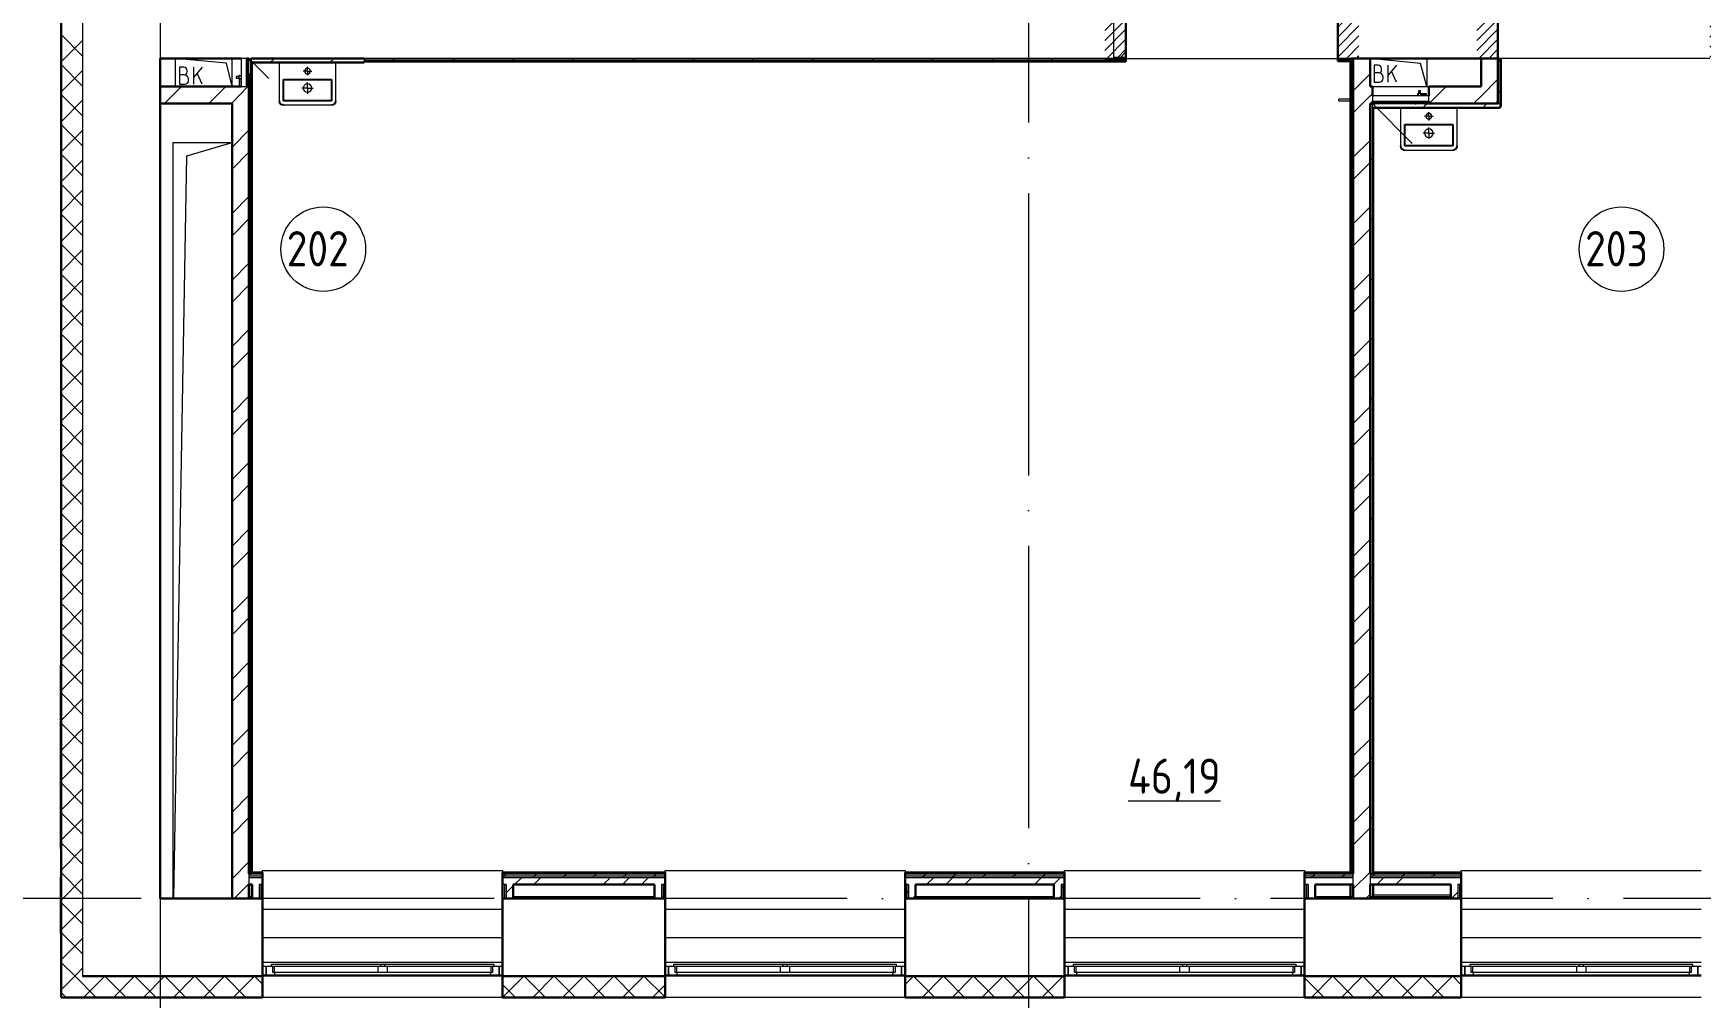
# Model space of a CAD drawing. Header units: millimetres. Extents: x -421858 to 614926, y -468665 to 141641.
# Drawn here: x 99777 to 111587, y -19339 to -12504 of the extents above; entities that cross this region are included whole.
import ezdxf

# ---------------------------------------------------------------- set-up
doc = ezdxf.new("R2010")
doc.units = ezdxf.units.MM
doc.linetypes.add('ADSK_Линия сетки', pattern=[25, 20, -2.5, 0, -2.5])
doc.linetypes.add('ADSK_Штриховая_ш2 п1_5', pattern=[4.5, 3, -1.5])
for name, color, linetype, lineweight in [('_ Окна', 7, 'Continuous', 9), ('Двери', 252, 'Continuous', 9), ('Марки помещений', 252, 'Continuous', 20), ('Оборудование', 8, 'Continuous', 18), ('Ограждение', 252, 'Continuous', 9), ('Окна', 252, 'Continuous', 9), ('Оси', 252, 'Continuous', 9), ('Перекрытие', 252, 'Continuous', 18), ('Стены внутренние', 7, 'Continuous', 18), ('Стены наружные', 7, 'Continuous', 18), ('Стены штриховка', 252, 'Continuous', 9)]:
    doc.layers.add(name, color=color, linetype=linetype, lineweight=lineweight)
doc.layers.add('Узлы', color=7, linetype='Continuous')
doc.styles.add('GOST Common_2', font='', dxfattribs={"width": 0.9, "height": 250})
doc.styles.get('GOST Common_2').set_extended_font_data('GOST type B')

# ---------------------------------------------------------------- blocks, each defined once
blk = doc.blocks.new('2 этаж')
at = {"layer": 'Двери', "lineweight": 18, "true_color": 0x636466}
h = blk.add_hatch(dxfattribs=at)
h.set_pattern_fill('FP_2', color=251, style=0, pattern_type=2)
h.set_pattern_definition([(45, (108141.006, -12487.253), (-35.3553, 35.3553), [])])
h.paths.add_polyline_path([(109150, -12682), (109166, -12682), (109166, -12292), (109016, -12292), (109016, -12682)])
h.paths.add_polyline_path([(107516, -12682), (107516, -12292), (107366, -12292), (107366, -12682)])
h = blk.add_hatch(dxfattribs=at)
h.set_pattern_fill('FP_2', color=251, style=0, pattern_type=2)
h.set_pattern_definition([(45, (110776.005, -12487.253), (-35.3553, 35.3553), [])])
h.paths.add_polyline_path([(111785, -12682), (111801, -12682), (111801, -12292), (111651, -12292), (111651, -12682)])
h.paths.add_polyline_path([(110151, -12682), (110151, -12292), (110001, -12292), (110001, -12682)])
at = {"color": 251, "lineweight": 18, "true_color": 0x636466}
for p, q in [((101144, -12716), (100784, -12682)), ((100784, -12882), (100784, -12682)), ((100843, -12745), (100813, -12745)), ((100813, -12745), (100813, -12865)), ((100973, -12745), (100913, -12816)), ((100913, -12865), (100913, -12745)), ((101184, -12882), (101144, -12716)), ((109601, -12718), (109246, -12682)), ((109303, -12730), (109273, -12730)), ((109273, -12730), (109273, -12850)), ((109327, -12764), (109327, -12754)), ((109433, -12730), (109373, -12802)), ((109373, -12850), (109373, -12730)), ((109646, -12882), (109601, -12718)), ((109646, -12682), (109646, -12882)), ((100846, -12798), (100813, -12798)), ((100813, -12865), (100850, -12865)), ((100866, -12778), (100866, -12768)), ((100876, -12838), (100876, -12828)), ((100973, -12865), (100937, -12787)), ((109307, -12784), (109273, -12784)), ((109273, -12850), (109310, -12850)), ((109337, -12824), (109337, -12814)), ((109433, -12850), (109397, -12773)), ((100766, -18637), (100766, -13277)), ((100766, -13277), (101184, -13277)), ((100864, -13372), (101184, -13277)), ((100771, -18637), (100864, -13372))]:
    blk.add_line(p, q, dxfattribs=at)
for centre, radius, start, end in [((100843, -12768), 23.3, 0, 90), ((109303, -12754), 23.3, 0, 90), ((100846, -12778), 20, 270, 0), ((100846, -12828), 30, 0, 90), ((100850, -12838), 26.7, 270, 0), ((109307, -12764), 20, 270, 0), ((109307, -12814), 30, 0, 90), ((109310, -12824), 26.7, 270, 0)]:
    blk.add_arc(centre, radius, start, end, dxfattribs=at)
at = {"layer": '_ Окна', "color": 251, "true_color": 0x636466}
for p, q in [((101426, -19119), (101401, -19119)), ((101426, -19177), (101426, -19119)), ((103101, -19119), (103076, -19119)), ((103076, -19119), (103076, -19177)), ((104276, -19119), (104251, -19119)), ((104276, -19177), (104276, -19119)), ((105951, -19119), (105926, -19119)), ((105926, -19119), (105926, -19177)), ((107106, -19119), (107081, -19119)), ((107106, -19177), (107106, -19119)), ((108781, -19119), (108756, -19119)), ((108756, -19119), (108756, -19177)), ((109916, -19119), (109891, -19119)), ((109916, -19177), (109916, -19119)), ((111591, -19119), (111566, -19119)), ((111566, -19119), (111566, -19177)), ((101401, -19177), (101426, -19177)), ((103076, -19177), (103101, -19177)), ((104251, -19177), (104276, -19177)), ((105926, -19177), (105951, -19177)), ((107081, -19177), (107106, -19177)), ((108756, -19177), (108781, -19177)), ((109891, -19177), (109916, -19177)), ((111566, -19177), (111591, -19177))]:
    blk.add_line(p, q, dxfattribs=at)
at = {"layer": '_ Окна', "color": 251, "lineweight": 18, "true_color": 0x636466}
for p, q in [((101464, -19119), (101426, -19119)), ((101426, -19119), (101426, -19177)), ((101472, -19160), (101472, -19119)), ((103030, -19119), (103030, -19160)), ((103076, -19119), (103038, -19119)), ((103076, -19177), (103076, -19119)), ((104314, -19119), (104276, -19119)), ((104276, -19119), (104276, -19177)), ((104322, -19160), (104322, -19119)), ((105880, -19119), (105880, -19160)), ((105926, -19119), (105888, -19119)), ((105926, -19177), (105926, -19119)), ((107144, -19119), (107106, -19119)), ((107106, -19119), (107106, -19177)), ((107152, -19160), (107152, -19119)), ((108710, -19119), (108710, -19160)), ((108756, -19119), (108718, -19119)), ((108756, -19177), (108756, -19119)), ((109954, -19119), (109916, -19119)), ((109916, -19119), (109916, -19177)), ((109962, -19160), (109962, -19119)), ((111520, -19119), (111520, -19160)), ((111566, -19119), (111528, -19119)), ((111566, -19177), (111566, -19119)), ((101426, -19177), (101485, -19177)), ((101484, -19160), (101472, -19160)), ((101485, -19177), (101490, -19160)), ((103012, -19160), (103017, -19177)), ((103017, -19177), (103076, -19177)), ((103030, -19160), (103018, -19160)), ((104276, -19177), (104335, -19177)), ((104334, -19160), (104322, -19160)), ((104335, -19177), (104340, -19160)), ((105862, -19160), (105867, -19177)), ((105867, -19177), (105926, -19177)), ((105880, -19160), (105868, -19160)), ((107106, -19177), (107165, -19177)), ((107164, -19160), (107152, -19160)), ((107165, -19177), (107170, -19160)), ((108692, -19160), (108697, -19177)), ((108697, -19177), (108756, -19177)), ((108710, -19160), (108698, -19160)), ((109916, -19177), (109975, -19177)), ((109974, -19160), (109962, -19160)), ((109975, -19177), (109980, -19160)), ((111502, -19160), (111507, -19177)), ((111507, -19177), (111566, -19177)), ((111520, -19160), (111508, -19160))]:
    blk.add_line(p, q, dxfattribs=at)
at = {"layer": 'Двери', "color": 251, "linetype": 'ADSK_Штриховая_ш2 п1_5', "true_color": 0x636466}
for p, q in [((107516, -12682), (107516, -12292)), ((109016, -12292), (109016, -12682)), ((110151, -12682), (110151, -12292)), ((107366, -12682), (107516, -12682)), ((109016, -12682), (109166, -12682)), ((110001, -12682), (110151, -12682))]:
    blk.add_line(p, q, dxfattribs=at)
at = {"layer": 'Марки помещений', "color": 251, "true_color": 0x636466}
for centre in [(101830, -14034), (111026, -14034)]:
    blk.add_circle(centre, 300, dxfattribs=at)
at = {"layer": 'Оборудование', "color": 251, "true_color": 0x636466}
for p, q in [((101285, -12682), (101249, -12682)), ((101249, -12682), (101249, -12882)), ((101286, -12881), (101286, -12683)), ((101296, -12689), (101286, -12689)), ((101296, -12710), (101297, -12710)), ((101297, -12710), (101296, -12710)), ((101297, -12874), (101297, -12690)), ((101304, -12701), (101299, -12701)), ((101304, -12682), (101445, -12824)), ((101304, -12863), (101304, -12701)), ((101231, -12810), (101214, -12810)), ((101214, -12810), (101214, -12822)), ((101214, -12822), (101231, -12822)), ((101233, -12808), (101231, -12810)), ((101231, -12810), (101231, -12822)), ((101231, -12822), (101233, -12824)), ((101249, -12806), (101233, -12806)), ((101233, -12806), (101233, -12825)), ((101233, -12825), (101249, -12825)), ((101239, -12803), (101234, -12803)), ((101234, -12803), (101234, -12811)), ((101234, -12821), (101234, -12866)), ((101234, -12866), (101239, -12866)), ((101239, -12811), (101239, -12803)), ((101239, -12866), (101239, -12821)), ((101297, -12854), (101296, -12854)), ((101297, -12854), (101296, -12854)), ((101299, -12863), (101304, -12863)), ((101306, -12786), (101304, -12786)), ((101304, -12854), (101306, -12854)), ((101306, -12790), (101306, -12786)), ((101306, -12790), (101306, -12850)), ((101306, -12854), (101306, -12850)), ((101249, -12882), (101285, -12882)), ((101286, -12875), (101296, -12875)), ((109261, -12947), (109261, -12984)), ((109661, -12947), (109261, -12947)), ((109262, -12985), (109660, -12985)), ((109268, -12985), (109268, -12994)), ((109590, -12932), (109581, -12932)), ((109581, -12932), (109581, -12937)), ((109581, -12937), (109590, -12937)), ((109585, -12931), (109585, -12947)), ((109604, -12931), (109585, -12931)), ((109588, -12929), (109586, -12931)), ((109588, -12912), (109588, -12929)), ((109601, -12912), (109588, -12912)), ((109601, -12929), (109588, -12929)), ((109645, -12932), (109599, -12932)), ((109599, -12937), (109645, -12937)), ((109601, -12929), (109601, -12912)), ((109603, -12931), (109601, -12929)), ((109604, -12947), (109604, -12931)), ((109645, -12937), (109645, -12932)), ((109654, -12994), (109654, -12985)), ((109661, -12984), (109661, -12947)), ((109261, -13002), (109544, -13285)), ((109269, -12995), (109653, -12995)), ((109280, -12997), (109280, -13002)), ((109280, -13002), (109642, -13002)), ((109565, -13002), (109565, -13004)), ((109565, -13004), (109569, -13004)), ((109629, -13004), (109569, -13004)), ((109629, -13004), (109633, -13004)), ((109633, -13004), (109633, -13002)), ((109642, -13002), (109642, -12997))]:
    blk.add_line(p, q, dxfattribs=at)
for points, knots in [([(101286, -12683), (101286, -12683), (101286, -12683), (101286, -12683), (101286, -12683), (101286, -12682), (101286, -12682), (101286, -12682), (101285, -12682), (101285, -12682)], [-1, -1, -1, -1, -0.833333, -0.75, -0.583333, -0.458333, -0.333333, -0.166667, 0, 0, 0, 0]), ([(101297, -12690), (101297, -12690), (101297, -12690), (101297, -12690), (101297, -12690), (101297, -12690), (101297, -12689), (101297, -12689), (101296, -12689), (101296, -12689), (101296, -12689)], [-1, -1, -1, -1, -0.833333, -0.75, -0.666667, -0.583333, -0.458333, -0.333333, -0.166667, 0, 0, 0, 0]), ([(101299, -12701), (101298, -12701), (101298, -12701), (101298, -12701), (101298, -12701), (101298, -12701), (101297, -12701), (101297, -12701), (101297, -12700), (101297, -12700), (101297, -12700), (101297, -12700), (101297, -12700)], [-1, -1, -1, -1, -0.833333, -0.75, -0.666667, -0.583333, -0.5, -0.416667, -0.333333, -0.25, -0.166667, 0, 0, 0, 0]), ([(101297, -12865), (101297, -12865), (101297, -12864), (101297, -12864), (101297, -12864), (101297, -12864), (101297, -12864), (101298, -12864), (101298, -12863), (101298, -12863), (101298, -12863), (101298, -12863), (101299, -12863)], [0, 0, 0, 0, 0.166667, 0.25, 0.333333, 0.416667, 0.5, 0.583333, 0.666667, 0.75, 0.833333, 1, 1, 1, 1]), ([(101285, -12882), (101285, -12882), (101286, -12882), (101286, -12882), (101286, -12882), (101286, -12882), (101286, -12882), (101286, -12882), (101286, -12881), (101286, -12881)], [0, 0, 0, 0, 0.166667, 0.333333, 0.458333, 0.583333, 0.708333, 0.833333, 1, 1, 1, 1]), ([(101296, -12875), (101296, -12875), (101296, -12875), (101297, -12875), (101297, -12875), (101297, -12875), (101297, -12875), (101297, -12875), (101297, -12875), (101297, -12874), (101297, -12874)], [0, 0, 0, 0, 0.166667, 0.333333, 0.458333, 0.583333, 0.666667, 0.75, 0.833333, 1, 1, 1, 1]), ([(109261, -12984), (109261, -12984), (109261, -12984), (109261, -12984), (109261, -12984), (109261, -12984), (109262, -12984), (109262, -12985), (109262, -12985), (109262, -12985)], [-1, -1, -1, -1, -0.833333, -0.666667, -0.5, -0.333333, -0.25, -0.166667, 0, 0, 0, 0]), ([(109660, -12985), (109660, -12985), (109660, -12985), (109660, -12984), (109661, -12984), (109661, -12984), (109661, -12984), (109661, -12984), (109661, -12984), (109661, -12984)], [0, 0, 0, 0, 0.166667, 0.25, 0.333333, 0.5, 0.666667, 0.833333, 1, 1, 1, 1]), ([(109268, -12994), (109268, -12994), (109268, -12995), (109268, -12995), (109268, -12995), (109268, -12995), (109268, -12995), (109269, -12995), (109269, -12995), (109269, -12995), (109269, -12995)], [-1, -1, -1, -1, -0.833333, -0.666667, -0.541667, -0.416667, -0.333333, -0.25, -0.166667, 0, 0, 0, 0]), ([(109278, -12995), (109279, -12995), (109279, -12995), (109279, -12995), (109279, -12995), (109279, -12996), (109280, -12996), (109280, -12996), (109280, -12996), (109280, -12996), (109280, -12996), (109280, -12997), (109280, -12997)], [-1, -1, -1, -1, -0.833333, -0.75, -0.666667, -0.583333, -0.5, -0.416667, -0.333333, -0.25, -0.166667, 0, 0, 0, 0]), ([(109642, -12997), (109642, -12997), (109642, -12996), (109642, -12996), (109642, -12996), (109642, -12996), (109642, -12996), (109643, -12996), (109643, -12995), (109643, -12995), (109643, -12995), (109643, -12995), (109644, -12995)], [0, 0, 0, 0, 0.166667, 0.25, 0.333333, 0.416667, 0.5, 0.583333, 0.666667, 0.75, 0.833333, 1, 1, 1, 1]), ([(109653, -12995), (109653, -12995), (109653, -12995), (109653, -12995), (109654, -12995), (109654, -12995), (109654, -12995), (109654, -12995), (109654, -12995), (109654, -12994), (109654, -12994)], [0, 0, 0, 0, 0.166667, 0.25, 0.333333, 0.416667, 0.541667, 0.666667, 0.833333, 1, 1, 1, 1])]:
    blk.add_open_spline(points, degree=3, knots=knots, dxfattribs=at)
at = {"layer": 'Ограждение', "color": 251, "true_color": 0x636466}
for p, q in [((102119, -12707), (107516, -12707)), ((107516, -12702), (107516, -12707)), ((110166, -12682), (110176, -12682)), ((110166, -12682), (110166, -12697)), ((110176, -12962), (110176, -12682)), ((101324, -12985), (101329, -12985)), ((101329, -18452), (101329, -12985)), ((109024, -12982), (109024, -12972)), ((109106, -12972), (109024, -12972)), ((109024, -12982), (109101, -12982)), ((109106, -12977), (109101, -12982)), ((109101, -12982), (109101, -18452)), ((110176, -12962), (110171, -12962)), ((109266, -13592), (109271, -13592)), ((109271, -18452), (109271, -13592)), ((101319, -18537), (101319, -18622)), ((101401, -18452), (101401, -18437)), ((101401, -18437), (103101, -18437)), ((103101, -18437), (103101, -18452)), ((104251, -18452), (104251, -18437)), ((104251, -18437), (105951, -18437)), ((105951, -18437), (105951, -18452)), ((107081, -18452), (107081, -18437)), ((107081, -18437), (108781, -18437)), ((108781, -18437), (108781, -18452)), ((109101, -18537), (109101, -18622)), ((109111, -18622), (109111, -18537)), ((109261, -18537), (109261, -18622)), ((109271, -18612), (109271, -18537)), ((109891, -18452), (109891, -18437)), ((109891, -18437), (111591, -18437)), ((109271, -18612), (109261, -18622)), ((109816, -18612), (109271, -18612)), ((101401, -18712), (103101, -18712)), ((104251, -18712), (105951, -18712)), ((107081, -18712), (108781, -18712)), ((109891, -18712), (111591, -18712)), ((101401, -18912), (103101, -18912)), ((104251, -18912), (105951, -18912)), ((107081, -18912), (108781, -18912)), ((109891, -18912), (111591, -18912)), ((101401, -19087), (103101, -19087)), ((104251, -19087), (105951, -19087)), ((107081, -19087), (108781, -19087)), ((109891, -19087), (111591, -19087))]:
    blk.add_line(p, q, dxfattribs=at)
at = {"layer": 'Окна', "color": 251, "true_color": 0x636466}
for p, q in [((101464, -19102), (102236, -19102)), ((101464, -19119), (101464, -19102)), ((102236, -19119), (101464, -19119)), ((101484, -19160), (101484, -19119)), ((102216, -19119), (102216, -19160)), ((102236, -19102), (102266, -19102)), ((102236, -19102), (102236, -19119)), ((102266, -19119), (102236, -19119)), ((102266, -19102), (103038, -19102)), ((102266, -19119), (102266, -19102)), ((103038, -19119), (102266, -19119)), ((102286, -19160), (102286, -19119)), ((103018, -19119), (103018, -19160)), ((103038, -19102), (103038, -19119)), ((104314, -19102), (105086, -19102)), ((104314, -19119), (104314, -19102)), ((105086, -19119), (104314, -19119)), ((104334, -19160), (104334, -19119)), ((105066, -19119), (105066, -19160)), ((105086, -19102), (105116, -19102)), ((105086, -19102), (105086, -19119)), ((105116, -19119), (105086, -19119)), ((105116, -19102), (105888, -19102)), ((105116, -19119), (105116, -19102)), ((105888, -19119), (105116, -19119)), ((105136, -19160), (105136, -19119)), ((105868, -19119), (105868, -19160)), ((105888, -19102), (105888, -19119)), ((107144, -19102), (107916, -19102)), ((107144, -19119), (107144, -19102)), ((107916, -19119), (107144, -19119)), ((107164, -19160), (107164, -19119)), ((107896, -19119), (107896, -19160)), ((107916, -19102), (107946, -19102)), ((107916, -19102), (107916, -19119)), ((107946, -19119), (107916, -19119)), ((107946, -19102), (108718, -19102)), ((107946, -19119), (107946, -19102)), ((108718, -19119), (107946, -19119)), ((107966, -19160), (107966, -19119)), ((108698, -19119), (108698, -19160)), ((108718, -19102), (108718, -19119)), ((109954, -19102), (110726, -19102)), ((109954, -19119), (109954, -19102)), ((110726, -19119), (109954, -19119)), ((109974, -19160), (109974, -19119)), ((110706, -19119), (110706, -19160)), ((110726, -19102), (110756, -19102)), ((110726, -19102), (110726, -19119)), ((110756, -19119), (110726, -19119)), ((110756, -19102), (111528, -19102)), ((110756, -19119), (110756, -19102)), ((111528, -19119), (110756, -19119)), ((110776, -19160), (110776, -19119)), ((111508, -19119), (111508, -19160)), ((111528, -19102), (111528, -19119)), ((102216, -19160), (101484, -19160)), ((101485, -19177), (103017, -19177)), ((102286, -19160), (102216, -19160)), ((103018, -19160), (102286, -19160)), ((105066, -19160), (104334, -19160)), ((104335, -19177), (105867, -19177)), ((105136, -19160), (105066, -19160)), ((105868, -19160), (105136, -19160)), ((107896, -19160), (107164, -19160)), ((107165, -19177), (108697, -19177)), ((107966, -19160), (107896, -19160)), ((108698, -19160), (107966, -19160)), ((110706, -19160), (109974, -19160)), ((109975, -19177), (111507, -19177)), ((110776, -19160), (110706, -19160)), ((111508, -19160), (110776, -19160))]:
    blk.add_line(p, q, dxfattribs=at)
at = {"layer": 'Оси', "color": 251, "linetype": 'ADSK_Линия сетки', "ltscale": 100, "true_color": 0x636466}
for p, q in [((100676, -1137), (100676, -32263)), ((106826, -1137), (106826, -32263)), ((170543, -18637), (93604, -18637))]:
    blk.add_line(p, q, dxfattribs=at)
at = {"layer": 'Перекрытие', "color": 251, "ltscale": 100, "true_color": 0x636466}
for p, q in [((100784, -12882), (100784, -12682)), ((109646, -12682), (109646, -12882)), ((100766, -18637), (100766, -13277)), ((100766, -13277), (101184, -13277))]:
    blk.add_line(p, q, dxfattribs=at)
at = {"layer": 'Стены внутренние', "color": 251, "lineweight": 30, "true_color": 0x636466}
for p, q in [((99974, -11927), (99974, -19339)), ((109016, -12292), (109016, -12682)), ((110151, -12682), (110151, -12292)), ((100676, -12882), (100676, -12682)), ((100676, -12682), (101249, -12682)), ((101286, -12682), (101304, -12682)), ((101319, -12682), (102119, -12682)), ((107431, -12682), (107431, -12677)), ((109246, -12682), (110031, -12682)), ((100676, -18637), (100676, -13002)), ((101184, -18637), (100676, -18637)), ((101326, -18637), (101304, -18637)), ((101401, -19339), (101401, -18637)), ((103101, -18637), (103101, -19339)), ((104176, -18637), (103176, -18637)), ((104251, -19339), (104251, -18637)), ((105951, -18637), (105951, -19339)), ((107006, -18637), (106026, -18637)), ((107081, -19339), (107081, -18637)), ((108781, -18637), (108781, -19339)), ((109126, -18637), (108856, -18637)), ((109816, -18637), (109246, -18637)), ((109891, -19339), (109891, -18637)), ((100126, -19187), (101401, -19187)), ((103101, -19187), (104251, -19187)), ((105951, -19187), (107081, -19187)), ((108781, -19187), (109891, -19187)), ((99974, -19339), (101401, -19339)), ((103101, -19339), (104251, -19339)), ((105951, -19339), (107081, -19339)), ((108781, -19339), (109891, -19339))]:
    blk.add_line(p, q, dxfattribs=at)
at = {"layer": 'Стены внутренние', "color": 251, "true_color": 0x636466}
for p, q in [((100126, -11927), (100126, -19187)), ((107431, -12677), (107431, -12297)), ((101304, -12682), (101319, -12682)), ((107516, -12682), (109111, -12682)), ((111651, -12682), (110151, -12682)), ((103101, -19187), (101401, -19187)), ((105951, -19187), (104251, -19187)), ((108781, -19187), (107081, -19187)), ((111591, -19187), (109891, -19187)), ((103101, -19339), (101401, -19339)), ((105951, -19339), (104251, -19339)), ((108781, -19339), (107081, -19339)), ((111591, -19339), (109891, -19339))]:
    blk.add_line(p, q, dxfattribs=at)
at = {"layer": 'Стены внутренние', "color": 251, "linetype": 'Continuous', "lineweight": 9, "true_color": 0x636466}
for p, q in [((100126, -12666), (99976, -12516)), ((99976, -12705), (100126, -12555)), ((99976, -12689), (99974, -12686)), ((100126, -12878), (99976, -12728)), ((99976, -12917), (100126, -12767)), ((99976, -12893), (99974, -12889)), ((99976, -12926), (99976, -12926)), ((100126, -13090), (99976, -12940)), ((99976, -13129), (100126, -12979)), ((99976, -13130), (99976, -13130)), ((100126, -13302), (99976, -13152)), ((99976, -13342), (100126, -13192)), ((99976, -13352), (99974, -13357)), ((100126, -13514), (99976, -13364)), ((99976, -13554), (100126, -13404)), ((99976, -13434), (99976, -13434)), ((100126, -13726), (99976, -13576)), ((99976, -13766), (100126, -13616)), ((100126, -13938), (99976, -13788)), ((99976, -13978), (100126, -13828)), ((100126, -14150), (99976, -14000)), ((99976, -14190), (100126, -14040)), ((99976, -14044), (99976, -14044)), ((100126, -14363), (99976, -14213)), ((99976, -14247), (99976, -14247)), ((99976, -14402), (100126, -14252)), ((100126, -14575), (99976, -14425)), ((99976, -14614), (100126, -14464)), ((99976, -14552), (99976, -14552)), ((100126, -14787), (99976, -14637)), ((99976, -14827), (100126, -14677)), ((99976, -14775), (99974, -14779)), ((100126, -14999), (99976, -14849)), ((99976, -15039), (100126, -14889)), ((100126, -15211), (99976, -15061)), ((99976, -15251), (100126, -15101)), ((99976, -15128), (99974, -15124)), ((99976, -15162), (99976, -15162)), ((100126, -15423), (99976, -15273)), ((99976, -15463), (100126, -15313)), ((99976, -15365), (99976, -15365)), ((100126, -15635), (99976, -15485)), ((99976, -15675), (100126, -15525)), ((99976, -15670), (99976, -15670)), ((100126, -15847), (99976, -15697)), ((99976, -15887), (100126, -15737)), ((100126, -16060), (99976, -15910)), ((99976, -16099), (100126, -15949)), ((100126, -16272), (99976, -16122)), ((99976, -16311), (100126, -16161)), ((99976, -16279), (99976, -16279)), ((100126, -16484), (99976, -16334)), ((99976, -16524), (100126, -16374)), ((99976, -16482), (99976, -16482)), ((100126, -16696), (99976, -16546)), ((99976, -16736), (100126, -16586)), ((100126, -16908), (99976, -16758)), ((99976, -16787), (99976, -16787)), ((99976, -16948), (100126, -16798)), ((100126, -17120), (99976, -16970)), ((99976, -17010), (99976, -17011)), ((99976, -17160), (100126, -17010)), ((100126, -17332), (99976, -17182)), ((99976, -17372), (100126, -17222)), ((99976, -17363), (99974, -17359)), ((100126, -17545), (99976, -17395)), ((99976, -17397), (99976, -17397)), ((99976, -17584), (100126, -17434)), ((99976, -17600), (99976, -17600)), ((100126, -17757), (99976, -17607)), ((99976, -17796), (100126, -17646)), ((100126, -17969), (99976, -17819)), ((99976, -18009), (100126, -17859)), ((99976, -17905), (99976, -17905)), ((100126, -18181), (99976, -18031)), ((99976, -18221), (100126, -18071)), ((100126, -18393), (99976, -18243)), ((99976, -18433), (100126, -18283)), ((100126, -18605), (99976, -18455)), ((99976, -18645), (100126, -18495)), ((99976, -18514), (99976, -18514)), ((100126, -18817), (99976, -18667)), ((99976, -18857), (100126, -18707)), ((99976, -18718), (99976, -18718)), ((100126, -19029), (99976, -18879)), ((99976, -19069), (100126, -18919)), ((99976, -19022), (99976, -19022)), ((100072, -19187), (99976, -19092)), ((100070, -19187), (100126, -19131)), ((99976, -19281), (100070, -19187)), ((100222, -19337), (100072, -19187)), ((100132, -19337), (100282, -19187)), ((100434, -19337), (100284, -19187)), ((100344, -19337), (100494, -19187)), ((100646, -19337), (100496, -19187)), ((100556, -19337), (100706, -19187)), ((100858, -19337), (100708, -19187)), ((100769, -19337), (100919, -19187)), ((101070, -19337), (100920, -19187)), ((100981, -19337), (101131, -19187)), ((101282, -19337), (101132, -19187)), ((101193, -19337), (101343, -19187)), ((101401, -19244), (101344, -19187)), ((103191, -19337), (103101, -19247)), ((103103, -19336), (103252, -19187)), ((103404, -19337), (103254, -19187)), ((103314, -19337), (103464, -19187)), ((103616, -19337), (103466, -19187)), ((103526, -19337), (103676, -19187)), ((103828, -19337), (103678, -19187)), ((103738, -19337), (103888, -19187)), ((104040, -19337), (103890, -19187)), ((103951, -19337), (104101, -19187)), ((104249, -19334), (104102, -19187)), ((104163, -19337), (104251, -19249)), ((105951, -19246), (106010, -19187)), ((106161, -19337), (106011, -19187)), ((106072, -19337), (106222, -19187)), ((106373, -19337), (106223, -19187)), ((106284, -19337), (106434, -19187)), ((106586, -19337), (106436, -19187)), ((106496, -19337), (106646, -19187)), ((106798, -19337), (106648, -19187)), ((106708, -19337), (106858, -19187)), ((107010, -19337), (106860, -19187)), ((106920, -19337), (107070, -19187)), ((107081, -19196), (107072, -19187)), ((108919, -19337), (108781, -19199)), ((108830, -19337), (108980, -19187)), ((109131, -19337), (108981, -19187)), ((109042, -19337), (109192, -19187)), ((109343, -19337), (109193, -19187)), ((109254, -19337), (109404, -19187)), ((109555, -19337), (109405, -19187)), ((109466, -19337), (109616, -19187)), ((109768, -19337), (109618, -19187)), ((109678, -19337), (109828, -19187)), ((109891, -19249), (109830, -19187)), ((100010, -19337), (99976, -19304)), ((100179, -19339), (100178, -19338)), ((101214, -19337), (101213, -19339)), ((103698, -19339), (103697, -19337)), ((104029, -19337), (104028, -19339)), ((104050, -19339), (104049, -19337)), ((104249, -19327), (104251, -19327)), ((108977, -19339), (108976, -19337)), ((109329, -19339), (109328, -19337)), ((109543, -19337), (109542, -19339))]:
    blk.add_line(p, q, dxfattribs=at)
at = {"layer": 'Стены наружные', "color": 251, "lineweight": 30, "true_color": 0x636466}
for p, q in [((107516, -12677), (107516, -12297)), ((101304, -12682), (101304, -12701)), ((101324, -12702), (101319, -12702)), ((101319, -12702), (101319, -18457)), ((101319, -12712), (102119, -12712)), ((101324, -18452), (101324, -12702)), ((102119, -12697), (107516, -12697)), ((102119, -12702), (107516, -12702)), ((102119, -12712), (102119, -12702)), ((107431, -12677), (107516, -12677)), ((107516, -12682), (107431, -12682)), ((107516, -12702), (107516, -12682)), ((109016, -12682), (109016, -12702)), ((109016, -12697), (109111, -12697)), ((109016, -12702), (109106, -12702)), ((109106, -12702), (109106, -18452)), ((109246, -12682), (109111, -12682)), ((109111, -18457), (109111, -12697)), ((109126, -12682), (109126, -18462)), ((109246, -12882), (109246, -12682)), ((110031, -12682), (110031, -12882)), ((110151, -12682), (110031, -12682)), ((110151, -12682), (110151, -13002)), ((110166, -12697), (110151, -12697)), ((110166, -12702), (110166, -12697)), ((110171, -12702), (110166, -12702)), ((110171, -13022), (110171, -12702)), ((101304, -12863), (101304, -18462)), ((101249, -12882), (100676, -12882)), ((100676, -12882), (100676, -13002)), ((101304, -12882), (101286, -12882)), ((109261, -12882), (109246, -12882)), ((109261, -12947), (109261, -12882)), ((109261, -13002), (109261, -12984)), ((110031, -12882), (109661, -12882)), ((109661, -12882), (109661, -12947)), ((109661, -12984), (109661, -13002)), ((100676, -13002), (101184, -13002)), ((101184, -13002), (101184, -18637)), ((109246, -18462), (109246, -13002)), ((109280, -13002), (109246, -13002)), ((109266, -18452), (109266, -13032)), ((109266, -13032), (110166, -13032)), ((110151, -13002), (109642, -13002)), ((110166, -13022), (110171, -13022)), ((110166, -13032), (110166, -13022)), ((101304, -18462), (101319, -18462)), ((101304, -18637), (101304, -18537)), ((101304, -18537), (101326, -18537)), ((101401, -18452), (101324, -18452)), ((101326, -18537), (101326, -18637)), ((101401, -18457), (101401, -18452)), ((101401, -18637), (101401, -18457)), ((104251, -18452), (103101, -18452)), ((103101, -18452), (103101, -18457)), ((103101, -18457), (103101, -18637)), ((103176, -18537), (104176, -18537)), ((103176, -18637), (103176, -18537)), ((104176, -18537), (104176, -18637)), ((104251, -18457), (104251, -18452)), ((104251, -18637), (104251, -18457)), ((107081, -18452), (105951, -18452)), ((105951, -18452), (105951, -18457)), ((105951, -18457), (105951, -18637)), ((106026, -18537), (107006, -18537)), ((106026, -18637), (106026, -18537)), ((107006, -18537), (107006, -18637)), ((107081, -18457), (107081, -18452)), ((107081, -18637), (107081, -18457)), ((109106, -18452), (108781, -18452)), ((108781, -18452), (108781, -18457)), ((108781, -18457), (108781, -18637)), ((108856, -18537), (109126, -18537)), ((108856, -18637), (108856, -18537)), ((109111, -18457), (109106, -18457)), ((109106, -18457), (109111, -18457)), ((109126, -18537), (109126, -18637)), ((109246, -18462), (109261, -18462)), ((109246, -18637), (109246, -18537)), ((109246, -18537), (109816, -18537)), ((109266, -18457), (109261, -18457)), ((109261, -18457), (109266, -18457)), ((109891, -18452), (109266, -18452)), ((109816, -18537), (109816, -18637)), ((109891, -18457), (109891, -18452)), ((109891, -18637), (109891, -18457)), ((101184, -18637), (101304, -18637)), ((101326, -18637), (101401, -18637)), ((103101, -18637), (103176, -18637)), ((104176, -18637), (104251, -18637)), ((105951, -18637), (106026, -18637)), ((107006, -18637), (107081, -18637)), ((108781, -18637), (108856, -18637)), ((109126, -18637), (109246, -18637)), ((109816, -18637), (109891, -18637))]:
    blk.add_line(p, q, dxfattribs=at)
at = {"layer": 'Стены наружные', "color": 251, "linetype": 'Continuous', "lineweight": 9, "true_color": 0x636466}
for p, q in [((107474, -12677), (107516, -12635)), ((101319, -12706), (101322, -12702)), ((101454, -12712), (101484, -12682)), ((101878, -12712), (101908, -12682)), ((102171, -12702), (102176, -12697)), ((102242, -12702), (102247, -12697)), ((102312, -12702), (102317, -12697)), ((102317, -12697), (102332, -12682)), ((102383, -12702), (102388, -12697)), ((102454, -12702), (102459, -12697)), ((102525, -12702), (102530, -12697)), ((102595, -12702), (102600, -12697)), ((102666, -12702), (102671, -12697)), ((102737, -12702), (102742, -12697)), ((102742, -12697), (102757, -12682)), ((102807, -12702), (102812, -12697)), ((102878, -12702), (102883, -12697)), ((102949, -12702), (102954, -12697)), ((103020, -12702), (103025, -12697)), ((103090, -12702), (103095, -12697)), ((103161, -12702), (103166, -12697)), ((103166, -12697), (103181, -12682)), ((103232, -12702), (103237, -12697)), ((103302, -12702), (103307, -12697)), ((103373, -12702), (103378, -12697)), ((103444, -12702), (103449, -12697)), ((103515, -12702), (103520, -12697)), ((103585, -12702), (103590, -12697)), ((103590, -12697), (103605, -12682)), ((103656, -12702), (103661, -12697)), ((103727, -12702), (103732, -12697)), ((103797, -12702), (103802, -12697)), ((103868, -12702), (103873, -12697)), ((103939, -12702), (103944, -12697)), ((104009, -12702), (104014, -12697)), ((104014, -12697), (104029, -12682)), ((104080, -12702), (104085, -12697)), ((104151, -12702), (104156, -12697)), ((104222, -12702), (104227, -12697)), ((104292, -12702), (104297, -12697)), ((104363, -12702), (104368, -12697)), ((104434, -12702), (104439, -12697)), ((104439, -12697), (104454, -12682)), ((104504, -12702), (104509, -12697)), ((104575, -12702), (104580, -12697)), ((104646, -12702), (104651, -12697)), ((104717, -12702), (104722, -12697)), ((104787, -12702), (104792, -12697)), ((104858, -12702), (104863, -12697)), ((104863, -12697), (104878, -12682)), ((104929, -12702), (104934, -12697)), ((104999, -12702), (105004, -12697)), ((105070, -12702), (105075, -12697)), ((105141, -12702), (105146, -12697)), ((105212, -12702), (105217, -12697)), ((105282, -12702), (105287, -12697)), ((105287, -12697), (105302, -12682)), ((105353, -12702), (105358, -12697)), ((105424, -12702), (105429, -12697)), ((105494, -12702), (105499, -12697)), ((105565, -12702), (105570, -12697)), ((105636, -12702), (105641, -12697)), ((105707, -12702), (105712, -12697)), ((105712, -12697), (105727, -12682)), ((105777, -12702), (105782, -12697)), ((105848, -12702), (105853, -12697)), ((105919, -12702), (105924, -12697)), ((105989, -12702), (105994, -12697)), ((106060, -12702), (106065, -12697)), ((106131, -12702), (106136, -12697)), ((106136, -12697), (106151, -12682)), ((106202, -12702), (106207, -12697)), ((106272, -12702), (106277, -12697)), ((106343, -12702), (106348, -12697)), ((106414, -12702), (106419, -12697)), ((106484, -12702), (106489, -12697)), ((106555, -12702), (106560, -12697)), ((106560, -12697), (106575, -12682)), ((106626, -12702), (106631, -12697)), ((106696, -12702), (106701, -12697)), ((106767, -12702), (106772, -12697)), ((106838, -12702), (106843, -12697)), ((106909, -12702), (106914, -12697)), ((106979, -12702), (106984, -12697)), ((106984, -12697), (106999, -12682)), ((107050, -12702), (107055, -12697)), ((107121, -12702), (107126, -12697)), ((107191, -12702), (107196, -12697)), ((107262, -12702), (107267, -12697)), ((107333, -12702), (107338, -12697)), ((107404, -12702), (107409, -12697)), ((107409, -12697), (107424, -12682)), ((107474, -12702), (107479, -12697)), ((109030, -12702), (109035, -12697)), ((109101, -12702), (109106, -12697)), ((109106, -12697), (109111, -12692)), ((101304, -12862), (101319, -12847)), ((101319, -12776), (101324, -12771)), ((101319, -12847), (101324, -12842)), ((109106, -12768), (109111, -12763)), ((109106, -12838), (109111, -12833)), ((109126, -12911), (109246, -12791)), ((110031, -12949), (110151, -12829)), ((110166, -12768), (110171, -12763)), ((110166, -12839), (110171, -12834)), ((100706, -13002), (100826, -12882)), ((101020, -13002), (101140, -12882)), ((101184, -12996), (101297, -12882)), ((101319, -12918), (101324, -12913)), ((101319, -12989), (101324, -12984)), ((109106, -12909), (109111, -12904)), ((109106, -12980), (109111, -12975)), ((109126, -13068), (109246, -12948)), ((109246, -12948), (109261, -12933)), ((109664, -13002), (109784, -12882)), ((109978, -13002), (110031, -12949)), ((110135, -13002), (110151, -12986)), ((110151, -12925), (110166, -12910)), ((110166, -12910), (110171, -12905)), ((110166, -12980), (110171, -12975)), ((101177, -13002), (101184, -12996)), ((101319, -13059), (101324, -13054)), ((109106, -13050), (109111, -13045)), ((109261, -13037), (109266, -13032)), ((109261, -13108), (109266, -13103)), ((109619, -13032), (109649, -13002)), ((110043, -13032), (110073, -13002)), ((101184, -13310), (101304, -13190)), ((101319, -13130), (101324, -13125)), ((101319, -13201), (101324, -13196)), ((109106, -13121), (109111, -13116)), ((109106, -13192), (109111, -13187)), ((109261, -13178), (109266, -13173)), ((101304, -13286), (101319, -13271)), ((101319, -13271), (101324, -13266)), ((101319, -13342), (101324, -13337)), ((109106, -13263), (109111, -13258)), ((109106, -13333), (109111, -13328)), ((109126, -13383), (109246, -13263)), ((109261, -13249), (109266, -13244)), ((109261, -13320), (109266, -13315)), ((101184, -13467), (101304, -13347)), ((101319, -13413), (101324, -13408)), ((109106, -13404), (109111, -13399)), ((109126, -13540), (109246, -13420)), ((109246, -13405), (109261, -13390)), ((109261, -13390), (109266, -13385)), ((109261, -13461), (109266, -13456)), ((101319, -13484), (101324, -13479)), ((101319, -13554), (101324, -13549)), ((109106, -13475), (109111, -13470)), ((109106, -13545), (109111, -13540)), ((109261, -13532), (109266, -13527)), ((101184, -13781), (101304, -13661)), ((101304, -13711), (101319, -13696)), ((101319, -13625), (101324, -13620)), ((101319, -13696), (101324, -13691)), ((109106, -13616), (109111, -13611)), ((109106, -13687), (109111, -13682)), ((109261, -13603), (109266, -13598)), ((109261, -13673), (109266, -13668)), ((101319, -13766), (101324, -13761)), ((109106, -13758), (109111, -13753)), ((109126, -13854), (109246, -13734)), ((109246, -13830), (109261, -13815)), ((109261, -13744), (109266, -13739)), ((109261, -13815), (109266, -13810)), ((101184, -13939), (101304, -13819)), ((101319, -13837), (101324, -13832)), ((101319, -13908), (101324, -13903)), ((109106, -13828), (109111, -13823)), ((109106, -13899), (109111, -13894)), ((109126, -14011), (109246, -13891)), ((109261, -13885), (109266, -13880)), ((101319, -13979), (101324, -13974)), ((101319, -14049), (101324, -14044)), ((109106, -13970), (109111, -13965)), ((109106, -14040), (109111, -14035)), ((109261, -13956), (109266, -13951)), ((109261, -14027), (109266, -14022)), ((101184, -14253), (101304, -14133)), ((101304, -14135), (101319, -14120)), ((101319, -14120), (101324, -14115)), ((109106, -14111), (109111, -14106)), ((109261, -14098), (109266, -14093)), ((109261, -14168), (109266, -14163)), ((101319, -14191), (101324, -14186)), ((101319, -14261), (101324, -14256)), ((109106, -14182), (109111, -14177)), ((109106, -14253), (109111, -14248)), ((109126, -14326), (109246, -14206)), ((109246, -14254), (109261, -14239)), ((109261, -14239), (109266, -14234)), ((101184, -14410), (101304, -14290)), ((101319, -14332), (101324, -14327)), ((101319, -14403), (101324, -14398)), ((109106, -14323), (109111, -14318)), ((109106, -14394), (109111, -14389)), ((109126, -14483), (109246, -14363)), ((109261, -14310), (109266, -14305)), ((109261, -14380), (109266, -14375)), ((101319, -14473), (101324, -14468)), ((109106, -14465), (109111, -14460)), ((109261, -14451), (109266, -14446)), ((109261, -14522), (109266, -14517)), ((101184, -14724), (101304, -14604)), ((101304, -14559), (101319, -14544)), ((101319, -14544), (101324, -14539)), ((101319, -14615), (101324, -14610)), ((109106, -14535), (109111, -14530)), ((109106, -14606), (109111, -14601)), ((109261, -14593), (109266, -14588)), ((101184, -14881), (101304, -14761)), ((101319, -14686), (101324, -14681)), ((101319, -14756), (101324, -14751)), ((109106, -14677), (109111, -14672)), ((109106, -14748), (109111, -14743)), ((109126, -14797), (109246, -14677)), ((109246, -14678), (109261, -14663)), ((109261, -14663), (109266, -14658)), ((109261, -14734), (109266, -14729)), ((101319, -14827), (101324, -14822)), ((109106, -14818), (109111, -14813)), ((109126, -14954), (109246, -14834)), ((109261, -14805), (109266, -14800)), ((109261, -14875), (109266, -14870)), ((101304, -14983), (101319, -14968)), ((101319, -14898), (101324, -14893)), ((101319, -14968), (101324, -14963)), ((109106, -14889), (109111, -14884)), ((109106, -14960), (109111, -14955)), ((109261, -14946), (109266, -14941)), ((101184, -15196), (101304, -15076)), ((101319, -15039), (101324, -15034)), ((101319, -15110), (101324, -15105)), ((109106, -15030), (109111, -15025)), ((109106, -15101), (109111, -15096)), ((109246, -15102), (109261, -15087)), ((109261, -15017), (109266, -15012)), ((109261, -15087), (109266, -15082)), ((101184, -15353), (101304, -15233)), ((101319, -15181), (101324, -15176)), ((109106, -15172), (109111, -15167)), ((109126, -15269), (109246, -15149)), ((109261, -15158), (109266, -15153)), ((109261, -15229), (109266, -15224)), ((101319, -15251), (101324, -15246)), ((101319, -15322), (101324, -15317)), ((109106, -15242), (109111, -15237)), ((109106, -15313), (109111, -15308)), ((109126, -15426), (109246, -15306)), ((109261, -15300), (109266, -15295)), ((101304, -15408), (101319, -15393)), ((101319, -15393), (101324, -15388)), ((101319, -15463), (101324, -15458)), ((109106, -15384), (109111, -15379)), ((109106, -15455), (109111, -15450)), ((109261, -15370), (109266, -15365)), ((109261, -15441), (109266, -15436)), ((101184, -15667), (101304, -15547)), ((101319, -15534), (101324, -15529)), ((109106, -15525), (109111, -15520)), ((109246, -15527), (109261, -15512)), ((109261, -15512), (109266, -15507)), ((109261, -15582), (109266, -15577)), ((101184, -15824), (101304, -15704)), ((101319, -15605), (101324, -15600)), ((101319, -15676), (101324, -15671)), ((109106, -15596), (109111, -15591)), ((109106, -15667), (109111, -15662)), ((109126, -15740), (109246, -15620)), ((109261, -15653), (109266, -15648)), ((101304, -15832), (101319, -15817)), ((101319, -15746), (101324, -15741)), ((101319, -15817), (101324, -15812)), ((109106, -15737), (109111, -15732)), ((109106, -15808), (109111, -15803)), ((109126, -15897), (109246, -15777)), ((109261, -15724), (109266, -15719)), ((109261, -15795), (109266, -15790)), ((101319, -15888), (101324, -15883)), ((109106, -15879), (109111, -15874)), ((109246, -15951), (109261, -15936)), ((109261, -15865), (109266, -15860)), ((109261, -15936), (109266, -15931)), ((101184, -16139), (101304, -16019)), ((101319, -15958), (101324, -15953)), ((101319, -16029), (101324, -16024)), ((109106, -15950), (109111, -15945)), ((109106, -16020), (109111, -16015)), ((109261, -16007), (109266, -16002)), ((101184, -16296), (101304, -16176)), ((101319, -16100), (101324, -16095)), ((101319, -16171), (101324, -16166)), ((109106, -16091), (109111, -16086)), ((109106, -16162), (109111, -16157)), ((109126, -16212), (109246, -16092)), ((109261, -16077), (109266, -16072)), ((109261, -16148), (109266, -16143)), ((101304, -16256), (101319, -16241)), ((101319, -16241), (101324, -16236)), ((109106, -16232), (109111, -16227)), ((109126, -16369), (109246, -16249)), ((109261, -16219), (109266, -16214)), ((109261, -16290), (109266, -16285)), ((101319, -16312), (101324, -16307)), ((101319, -16383), (101324, -16378)), ((109106, -16303), (109111, -16298)), ((109106, -16374), (109111, -16369)), ((109246, -16375), (109261, -16360)), ((109261, -16360), (109266, -16355)), ((101184, -16610), (101304, -16490)), ((101319, -16453), (101324, -16448)), ((101319, -16524), (101324, -16519)), ((109106, -16445), (109111, -16440)), ((109106, -16515), (109111, -16510)), ((109261, -16431), (109266, -16426)), ((109261, -16502), (109266, -16497)), ((101184, -16767), (101304, -16647)), ((101319, -16595), (101324, -16590)), ((109106, -16586), (109111, -16581)), ((109126, -16683), (109246, -16563)), ((109261, -16572), (109266, -16567)), ((109261, -16643), (109266, -16638)), ((101304, -16681), (101319, -16666)), ((101319, -16666), (101324, -16661)), ((101319, -16736), (101324, -16731)), ((109106, -16657), (109111, -16652)), ((109106, -16727), (109111, -16722)), ((109126, -16840), (109246, -16720)), ((109261, -16714), (109266, -16709)), ((101319, -16807), (101324, -16802)), ((101319, -16878), (101324, -16873)), ((109106, -16798), (109111, -16793)), ((109106, -16869), (109111, -16864)), ((109246, -16800), (109261, -16785)), ((109261, -16785), (109266, -16780)), ((109261, -16855), (109266, -16850)), ((101184, -17082), (101304, -16962)), ((101319, -16948), (101324, -16943)), ((109106, -16940), (109111, -16935)), ((109106, -17010), (109111, -17005)), ((109261, -16926), (109266, -16921)), ((109261, -16997), (109266, -16992)), ((101184, -17239), (101304, -17119)), ((101304, -17105), (101319, -17090)), ((101319, -17019), (101324, -17014)), ((101319, -17090), (101324, -17085)), ((109106, -17081), (109111, -17076)), ((109126, -17154), (109246, -17034)), ((109261, -17067), (109266, -17062)), ((101319, -17160), (101324, -17155)), ((101319, -17231), (101324, -17226)), ((109106, -17152), (109111, -17147)), ((109106, -17222), (109111, -17217)), ((109126, -17312), (109246, -17192)), ((109246, -17224), (109261, -17209)), ((109261, -17138), (109266, -17133)), ((109261, -17209), (109266, -17204)), ((101319, -17302), (101324, -17297)), ((109106, -17293), (109111, -17288)), ((109106, -17364), (109111, -17359)), ((109261, -17280), (109266, -17275)), ((109261, -17350), (109266, -17345)), ((101184, -17553), (101304, -17433)), ((101319, -17373), (101324, -17368)), ((101319, -17443), (101324, -17438)), ((109106, -17435), (109111, -17430)), ((109261, -17421), (109266, -17416)), ((101184, -17710), (101304, -17590)), ((101304, -17529), (101319, -17514)), ((101319, -17514), (101324, -17509)), ((101319, -17585), (101324, -17580)), ((109106, -17505), (109111, -17500)), ((109106, -17576), (109111, -17571)), ((109126, -17626), (109246, -17506)), ((109261, -17492), (109266, -17487)), ((109261, -17562), (109266, -17557)), ((101319, -17655), (101324, -17650)), ((109106, -17647), (109111, -17642)), ((109106, -17717), (109111, -17712)), ((109126, -17783), (109246, -17663)), ((109246, -17648), (109261, -17633)), ((109261, -17633), (109266, -17628)), ((109261, -17704), (109266, -17699)), ((101319, -17726), (101324, -17721)), ((101319, -17797), (101324, -17792)), ((109106, -17788), (109111, -17783)), ((109261, -17774), (109266, -17769)), ((101184, -18025), (101304, -17905)), ((101304, -17953), (101319, -17938)), ((101319, -17868), (101324, -17863)), ((101319, -17938), (101324, -17933)), ((109106, -17859), (109111, -17854)), ((109106, -17929), (109111, -17924)), ((109261, -17845), (109266, -17840)), ((109261, -17916), (109266, -17911)), ((101184, -18182), (101304, -18062)), ((101319, -18009), (101324, -18004)), ((109106, -18000), (109111, -17995)), ((109106, -18071), (109111, -18066)), ((109126, -18097), (109246, -17977)), ((109246, -18072), (109261, -18057)), ((109261, -17987), (109266, -17982)), ((109261, -18057), (109266, -18052)), ((101319, -18080), (101324, -18075)), ((101319, -18150), (101324, -18145)), ((109106, -18142), (109111, -18137)), ((109126, -18255), (109246, -18135)), ((109261, -18128), (109266, -18123)), ((101319, -18221), (101324, -18216)), ((101319, -18292), (101324, -18287)), ((109106, -18212), (109111, -18207)), ((109106, -18283), (109111, -18278)), ((109261, -18199), (109266, -18194)), ((109261, -18269), (109266, -18264)), ((101184, -18496), (101304, -18376)), ((101304, -18378), (101319, -18363)), ((101319, -18363), (101324, -18358)), ((109106, -18354), (109111, -18349)), ((109106, -18424), (109111, -18419)), ((109261, -18340), (109266, -18335)), ((109261, -18411), (109266, -18406)), ((101200, -18637), (101304, -18533)), ((101319, -18433), (101324, -18428)), ((101366, -18457), (101371, -18452)), ((103104, -18487), (103116, -18475)), ((103116, -18475), (103129, -18462)), ((103134, -18457), (103139, -18452)), ((103186, -18537), (103236, -18487)), ((103204, -18457), (103209, -18452)), ((103275, -18457), (103280, -18452)), ((103316, -18487), (103328, -18475)), ((103321, -18537), (103371, -18487)), ((103328, -18475), (103341, -18462)), ((103341, -18462), (103346, -18457)), ((103346, -18457), (103351, -18452)), ((103416, -18457), (103421, -18452)), ((103487, -18457), (103492, -18452)), ((103528, -18487), (103540, -18475)), ((103540, -18475), (103553, -18462)), ((103558, -18457), (103563, -18452)), ((103628, -18457), (103633, -18452)), ((103699, -18457), (103704, -18452)), ((103740, -18487), (103752, -18475)), ((103752, -18475), (103765, -18462)), ((103765, -18462), (103770, -18457)), ((103770, -18457), (103775, -18452)), ((103814, -18537), (103864, -18487)), ((103841, -18457), (103846, -18452)), ((103911, -18457), (103916, -18452)), ((103949, -18537), (103999, -18487)), ((103952, -18487), (103965, -18475)), ((103965, -18475), (103977, -18462)), ((103982, -18457), (103987, -18452)), ((104053, -18457), (104058, -18452)), ((104084, -18537), (104134, -18487)), ((104123, -18457), (104128, -18452)), ((104164, -18487), (104177, -18475)), ((104177, -18475), (104189, -18462)), ((104189, -18462), (104194, -18457)), ((104194, -18457), (104199, -18452)), ((105962, -18457), (105967, -18452)), ((106033, -18457), (106038, -18452)), ((106073, -18487), (106086, -18475)), ((106086, -18475), (106098, -18462)), ((106103, -18457), (106108, -18452)), ((106104, -18537), (106154, -18487)), ((106174, -18457), (106179, -18452)), ((106239, -18537), (106289, -18487)), ((106245, -18457), (106250, -18452)), ((106285, -18487), (106298, -18475)), ((106298, -18475), (106310, -18462)), ((106310, -18462), (106315, -18457)), ((106315, -18457), (106320, -18452)), ((106374, -18537), (106424, -18487)), ((106386, -18457), (106391, -18452)), ((106457, -18457), (106462, -18452)), ((106498, -18487), (106510, -18475)), ((106510, -18475), (106523, -18462)), ((106528, -18457), (106533, -18452)), ((106598, -18457), (106603, -18452)), ((106669, -18457), (106674, -18452)), ((106710, -18487), (106722, -18475)), ((106722, -18475), (106735, -18462)), ((106735, -18462), (106740, -18457)), ((106740, -18457), (106745, -18452)), ((106810, -18457), (106815, -18452)), ((106867, -18537), (106917, -18487)), ((106881, -18457), (106886, -18452)), ((106922, -18487), (106934, -18475)), ((106934, -18475), (106947, -18462)), ((106952, -18457), (106957, -18452)), ((107002, -18537), (107052, -18487)), ((107023, -18457), (107028, -18452)), ((107069, -18553), (107081, -18540)), ((108781, -18537), (108781, -18537)), ((108790, -18457), (108795, -18452)), ((108831, -18487), (108844, -18475)), ((108844, -18475), (108856, -18462)), ((108856, -18462), (108861, -18457)), ((108861, -18457), (108866, -18452)), ((108932, -18457), (108937, -18452)), ((109003, -18457), (109008, -18452)), ((109043, -18487), (109056, -18475)), ((109056, -18475), (109068, -18462)), ((109073, -18457), (109078, -18452)), ((109126, -18569), (109246, -18449)), ((109255, -18487), (109268, -18475)), ((109268, -18475), (109280, -18462)), ((109280, -18462), (109285, -18457)), ((109285, -18457), (109290, -18452)), ((109292, -18537), (109342, -18487)), ((109356, -18457), (109361, -18452)), ((109427, -18457), (109432, -18452)), ((109427, -18537), (109477, -18487)), ((109467, -18487), (109480, -18475)), ((109480, -18475), (109492, -18462)), ((109497, -18457), (109502, -18452)), ((109568, -18457), (109573, -18452)), ((109639, -18457), (109644, -18452)), ((109680, -18487), (109692, -18475)), ((109692, -18475), (109705, -18462)), ((109705, -18462), (109710, -18457)), ((109710, -18457), (109715, -18452)), ((109780, -18457), (109785, -18452)), ((109851, -18457), (109856, -18452)), ((103126, -18597), (103176, -18547)), ((104226, -18637), (104239, -18625)), ((104239, -18625), (104251, -18613)), ((105951, -18610), (105964, -18597)), ((105964, -18597), (105976, -18585)), ((106004, -18637), (106026, -18615)), ((107037, -18637), (107056, -18619)), ((107056, -18565), (107069, -18553)), ((109215, -18637), (109246, -18606)), ((109821, -18637), (109866, -18592))]:
    blk.add_line(p, q, dxfattribs=at)
at = {"layer": 'Стены наружные', "color": 251, "true_color": 0x636466}
for p, q in [((101184, -12882), (101184, -12682)), ((107431, -12682), (102119, -12682)), ((109111, -12682), (109016, -12682)), ((109261, -12882), (109661, -12882)), ((99969, -18285), (99969, -16985)), ((99969, -16985), (99974, -16985)), ((99969, -18285), (99974, -18285)), ((99969, -18885), (99969, -18485)), ((99969, -18485), (99974, -18485)), ((101312, -18622), (101326, -18622)), ((101312, -18637), (101312, -18622)), ((103176, -18622), (104176, -18622)), ((106026, -18622), (107006, -18622)), ((108856, -18622), (109119, -18622)), ((109119, -18637), (109119, -18622)), ((109254, -18622), (109816, -18622)), ((109254, -18637), (109254, -18622)), ((99974, -18885), (99969, -18885))]:
    blk.add_line(p, q, dxfattribs=at)
at = {"layer": 'Стены штриховка', "color": 251, "true_color": 0x636466}
for p, q in [((99976, -11929), (99976, -19339)), ((101319, -12682), (101319, -12702)), ((102119, -12682), (102119, -12702)), ((109111, -12697), (109111, -12682)), ((110166, -13022), (110166, -12702)), ((109261, -18457), (109261, -13002)), ((109266, -13032), (109261, -13032)), ((110151, -13002), (110166, -13002)), ((101304, -18462), (101304, -18537)), ((101304, -18475), (101401, -18475)), ((101304, -18487), (101401, -18487)), ((101401, -18457), (101319, -18457)), ((101319, -18457), (101401, -18457)), ((101319, -18462), (101401, -18462)), ((101401, -18537), (101376, -18537)), ((101376, -18537), (101376, -18637)), ((101389, -18537), (101389, -18637)), ((104251, -18457), (103101, -18457)), ((103101, -18457), (104251, -18457)), ((103101, -18462), (104251, -18462)), ((103101, -18475), (104251, -18475)), ((103101, -18487), (104251, -18487)), ((103126, -18537), (103101, -18537)), ((103114, -18537), (103114, -18637)), ((103126, -18537), (103126, -18637)), ((104251, -18537), (104226, -18537)), ((104226, -18537), (104226, -18637)), ((104239, -18537), (104239, -18637)), ((107081, -18457), (105951, -18457)), ((105951, -18457), (107081, -18457)), ((105951, -18462), (107081, -18462)), ((105951, -18475), (107081, -18475)), ((105951, -18487), (107081, -18487)), ((105976, -18537), (105951, -18537)), ((105964, -18537), (105964, -18637)), ((105976, -18537), (105976, -18637)), ((107081, -18537), (107056, -18537)), ((107056, -18537), (107056, -18637)), ((107069, -18537), (107069, -18637)), ((109106, -18457), (108781, -18457)), ((108781, -18457), (109106, -18457)), ((108781, -18462), (109126, -18462)), ((108781, -18475), (109126, -18475)), ((108781, -18487), (109126, -18487)), ((108806, -18537), (108781, -18537)), ((108794, -18537), (108794, -18637)), ((108806, -18537), (108806, -18637)), ((109111, -18457), (109126, -18457)), ((109126, -18537), (109126, -18462)), ((109246, -18462), (109246, -18537)), ((109246, -18475), (109891, -18475)), ((109246, -18487), (109891, -18487)), ((109261, -18462), (109891, -18462)), ((109891, -18457), (109266, -18457)), ((109266, -18457), (109891, -18457)), ((109891, -18537), (109866, -18537)), ((109866, -18537), (109866, -18637)), ((109879, -18537), (109879, -18637)), ((99974, -19337), (101399, -19337)), ((101401, -19263), (101399, -19263)), ((101399, -19337), (101399, -19263)), ((103103, -19263), (103101, -19263)), ((103103, -19263), (103103, -19337)), ((103103, -19337), (104249, -19337)), ((104251, -19263), (104249, -19263)), ((104249, -19337), (104249, -19263)), ((105953, -19263), (105951, -19263)), ((105953, -19263), (105953, -19337)), ((105953, -19337), (107079, -19337)), ((107081, -19263), (107079, -19263)), ((107079, -19337), (107079, -19263)), ((108783, -19263), (108781, -19263)), ((108783, -19263), (108783, -19337)), ((108783, -19337), (109889, -19337)), ((109891, -19263), (109889, -19263)), ((109889, -19337), (109889, -19263))]:
    blk.add_line(p, q, dxfattribs=at)
at = {"layer": 'Узлы', "color": 251, "lineweight": 9, "true_color": 0x636466}
for p, q in [((101519, -12712), (101519, -12982)), ((101719, -12772), (101719, -12742)), ((101919, -12982), (101919, -12712)), ((101719, -12772), (101689, -12772)), ((101719, -12772), (101719, -12802)), ((101719, -12772), (101749, -12772)), ((101719, -12892), (101719, -12852)), ((101719, -12892), (101679, -12892)), ((101719, -12892), (101719, -12932)), ((101719, -12892), (101759, -12892)), ((101549, -13012), (101719, -13012)), ((101719, -13012), (101889, -13012)), ((109461, -13032), (109461, -13302)), ((109661, -13092), (109631, -13092)), ((109661, -13092), (109661, -13062)), ((109661, -13092), (109661, -13122)), ((109661, -13092), (109691, -13092)), ((109861, -13302), (109861, -13032)), ((109661, -13212), (109621, -13212)), ((109661, -13212), (109661, -13172)), ((109661, -13212), (109661, -13252)), ((109661, -13212), (109701, -13212)), ((109491, -13332), (109661, -13332)), ((109661, -13332), (109831, -13332))]:
    blk.add_line(p, q, dxfattribs=at)
at = {"layer": 'Узлы', "color": 251, "true_color": 0x636466}
for p, q in [((101549, -12982), (101549, -12831)), ((101549, -12831), (101889, -12831)), ((101889, -12831), (101889, -12982)), ((101889, -12982), (101549, -12982)), ((109491, -13302), (109491, -13151)), ((109491, -13151), (109831, -13151)), ((109831, -13151), (109831, -13302)), ((109831, -13302), (109491, -13302))]:
    blk.add_line(p, q, dxfattribs=at)
at = {"layer": 'Узлы', "color": 251, "lineweight": 9, "true_color": 0x636466}
for centre, radius, start, end in [((101719, -12772), 20, 90, 180.0116), ((101719, -12772), 20, 0, 90), ((101719, -12892), 30, 90, 180.0077), ((101719, -12772), 20, 180, 270), ((101719, -12772), 20, 270, 0), ((101719, -12892), 30, 0, 90), ((101719, -12892), 30, 180, 270), ((101719, -12892), 30, 270, 0), ((109661, -13092), 20, 90, 180.0116), ((109661, -13092), 20, 180, 270), ((109661, -13092), 20, 0, 90), ((109661, -13092), 20, 270, 0), ((109661, -13212), 30, 90, 180.0077), ((109661, -13212), 30, 180, 270), ((109661, -13212), 30, 0, 90), ((109661, -13212), 30, 270, 0)]:
    blk.add_arc(centre, radius, start, end, dxfattribs=at)
at = {"layer": 'Узлы', "color": 251, "true_color": 0x636466}
for centre, start, end in [((101549, -12982), 180, 270), ((101889, -12982), 270, 0), ((109491, -13302), 180, 270), ((109831, -13302), 270, 0)]:
    blk.add_arc(centre, 30, start, end, dxfattribs=at)
at = {"layer": 'Марки помещений', "color": 251, "true_color": 0x636466, "style": 'GOST Common_2', "width": 0.9}
for s, p in [('202', (101571, -14156)), ('203', (110768, -14156)), ('%%U46,19', (107531, -17894))]:
    blk.add_text(s, height=250, dxfattribs=at).set_placement(p)

msp = doc.modelspace()

# ---------------------------------------------------------------- block references
msp.add_blockref('2 этаж', (0, 0))

doc.saveas('drawing.dxf')
